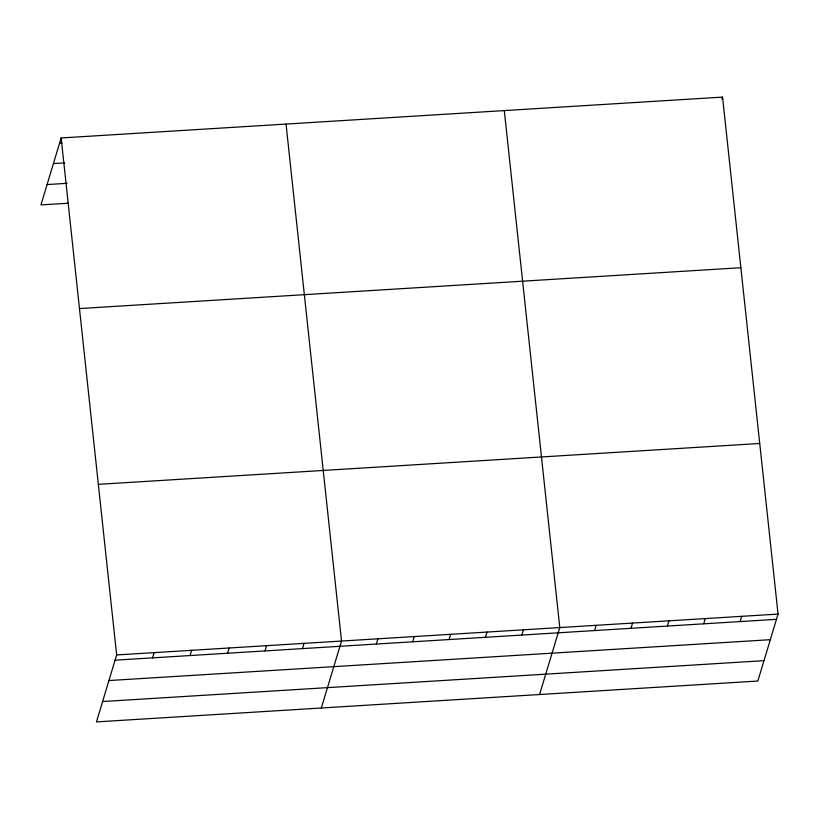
<?xml version="1.0" encoding="UTF-8"?>
<svg xmlns="http://www.w3.org/2000/svg" width="819" height="819" viewBox="0 0 819 819"><rect width="100%" height="100%" fill="white"/><g stroke="black" fill="none" stroke-linecap="round" stroke-linejoin="round"><path stroke-width="1.23" d="M61.159 137.961L116.656 654.944L96.447 721.897L757.841 681.039L778.05 614.086L722.553 97.103L61.159 137.961L40.95 204.914L68.438 203.214M152.559 657.872L154.136 652.63M190.039 655.558L191.615 650.317M227.518 653.245L229.095 648.003M264.987 650.931L266.574 645.689M302.467 648.607L304.054 643.365M321.314 708.005L341.533 641.052L286.036 124.068M376.33 644.051L377.907 638.81M412.704 641.799L414.281 636.558M449.078 639.557L450.665 634.315M485.452 637.305L487.039 632.063M521.836 635.063L523.413 629.821M539.578 694.522L559.786 627.569L504.299 110.585M721.918 99.201L722.553 97.103M594.584 630.558L596.171 625.317M630.958 628.316L632.544 623.075M667.342 626.064L668.918 620.822M703.716 623.822L705.292 618.58M740.089 621.57L741.676 616.328M59.582 143.202L62.08 143.049M53.43 163.575L64.681 162.879M47.103 184.551L67.086 183.313M79.474 308.568L740.867 267.711M98.341 484.346L759.735 443.478M116.656 654.944L778.05 614.086M115.08 660.186L776.463 619.328M108.927 680.548L770.321 639.69M102.59 701.535L763.984 660.667"/></g></svg>
